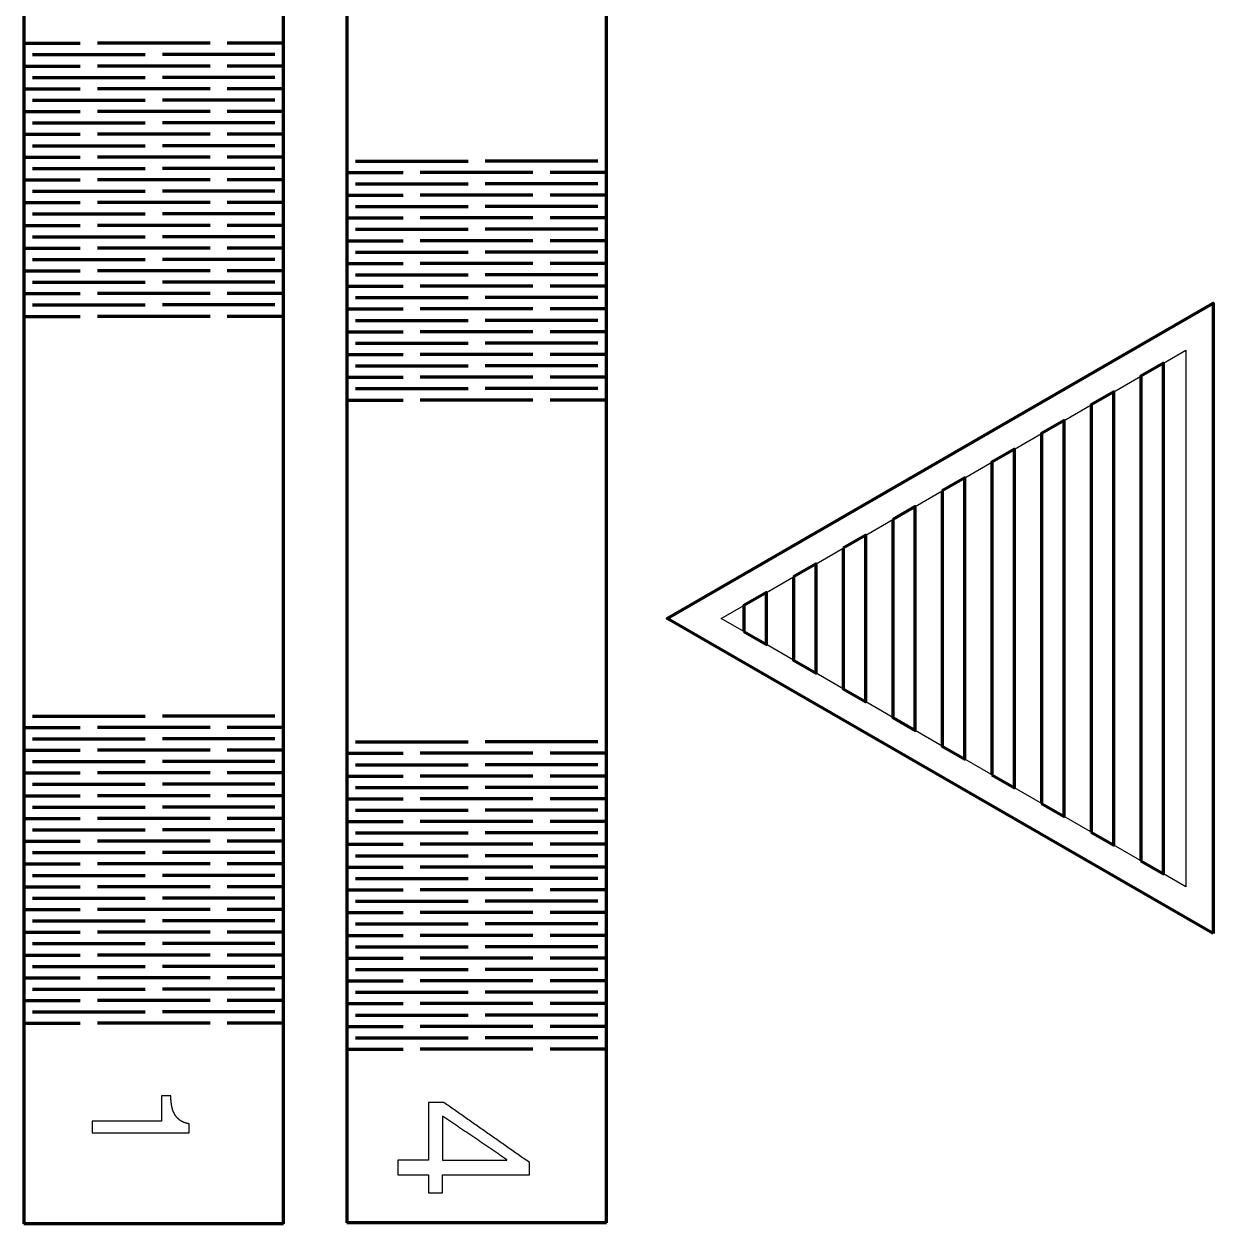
# Model space of a CAD drawing. Header units: millimetres. Extents: x -1430 to 457, y 2331 to 3242.
# Drawn here: x -313.9 to -94.1, y 2499.2 to 2721.1 of the extents above; entities that cross this region are included whole.
import ezdxf

# ---------------------------------------------------------------- set-up
doc = ezdxf.new("R2010")
doc.units = ezdxf.units.MM
doc.layers.add('laserCut_Line$CutThrough_Line', color=1, linetype='Continuous', lineweight=140, true_color=0xff0000)
doc.layers.add('laserCut_Line$Decoration_Line', color=18, linetype='Continuous', true_color=0x000000)

msp = doc.modelspace()

# ---------------------------------------------------------------- linework, layer by layer
at = {"layer": 'laserCut_Line$CutThrough_Line'}
for p, q in [((-313.93, 2779.12), (-313.93, 2719.12)), ((-265.93, 2719.12), (-265.93, 2779.12)), ((-254.24, 2757.24), (-254.24, 2697.24)), ((-206.24, 2697.24), (-206.24, 2757.24)), ((-313.93, 2719.12), (-313.93, 2664.93)), ((-265.93, 2664.93), (-265.93, 2719.12)), ((-254.24, 2697.24), (-254.24, 2649.47)), ((-206.24, 2649.47), (-206.24, 2697.24)), ((-313.93, 2664.93), (-313.93, 2594.93)), ((-265.93, 2594.93), (-265.93, 2664.93)), ((-254.24, 2649.47), (-254.24, 2589.47)), ((-206.24, 2589.47), (-206.24, 2649.47)), ((-313.93, 2594.93), (-313.93, 2534.23)), ((-265.93, 2534.23), (-265.93, 2594.93)), ((-254.24, 2589.47), (-254.24, 2529.45)), ((-206.24, 2529.45), (-206.24, 2589.47)), ((-313.93, 2534.23), (-313.93, 2499.23)), ((-265.93, 2499.23), (-265.93, 2534.23)), ((-254.24, 2529.45), (-254.24, 2499.45)), ((-206.24, 2499.45), (-206.24, 2529.45))]:
    msp.add_line(p, q, dxfattribs=at)
for points in [[(-94.08, 2552.92), (-195, 2611.18), (-94.08, 2669.45)], [(-107.43, 2566.4), (-103.26, 2563.99), (-103.26, 2658.38), (-107.43, 2655.97)], [(-116.6, 2571.69), (-112.43, 2569.28), (-112.43, 2653.09), (-116.6, 2650.67)], [(-125.78, 2576.99), (-121.6, 2574.58), (-121.6, 2647.79), (-125.78, 2645.38)], [(-134.95, 2582.29), (-130.78, 2579.88), (-130.78, 2642.49), (-134.95, 2640.08)], [(-144.13, 2634.78), (-144.13, 2587.59), (-139.95, 2585.18), (-139.95, 2637.19)], [(-153.3, 2629.49), (-153.3, 2592.88), (-149.13, 2590.47), (-149.13, 2631.9)], [(-162.48, 2624.19), (-162.48, 2598.18), (-158.3, 2595.77), (-158.3, 2626.6)], [(-171.65, 2618.89), (-171.65, 2603.48), (-167.48, 2601.07), (-167.48, 2621.3)], [(-180.83, 2608.77), (-176.65, 2606.36), (-176.65, 2616.01), (-180.83, 2613.6)]]:
    msp.add_lwpolyline(points, close=True, dxfattribs=at)
for points in [[(-265.93, 2499.23), (-313.93, 2499.23)], [(-206.24, 2499.45), (-254.24, 2499.45)]]:
    msp.add_lwpolyline(points, dxfattribs=at)
for points in [[(-313.93, 2717.53), (-310.46, 2717.53), (-306.99, 2717.53), (-303.52, 2717.53)], [(-279.52, 2717.53), (-286.46, 2717.53), (-293.4, 2717.53), (-300.34, 2717.53)], [(-265.93, 2717.53), (-269.4, 2717.53), (-272.87, 2717.53), (-276.34, 2717.53)], [(-312.34, 2715.43), (-305.4, 2715.43), (-298.46, 2715.43), (-291.52, 2715.43)], [(-267.52, 2715.43), (-274.46, 2715.43), (-281.4, 2715.43), (-288.34, 2715.43)], [(-313.93, 2713.32), (-310.46, 2713.32), (-306.99, 2713.32), (-303.52, 2713.32)], [(-312.34, 2711.22), (-305.4, 2711.22), (-298.46, 2711.22), (-291.52, 2711.22)], [(-279.52, 2713.32), (-286.46, 2713.32), (-293.4, 2713.32), (-300.34, 2713.32)], [(-267.52, 2711.22), (-274.46, 2711.22), (-281.4, 2711.22), (-288.34, 2711.22)], [(-265.93, 2713.32), (-269.4, 2713.32), (-272.87, 2713.32), (-276.34, 2713.32)], [(-313.93, 2709.11), (-310.46, 2709.11), (-306.99, 2709.11), (-303.52, 2709.11)], [(-279.52, 2709.11), (-286.46, 2709.11), (-293.4, 2709.11), (-300.34, 2709.11)], [(-265.93, 2709.11), (-269.4, 2709.11), (-272.87, 2709.11), (-276.34, 2709.11)], [(-312.34, 2707.01), (-305.4, 2707.01), (-298.46, 2707.01), (-291.52, 2707.01)], [(-267.52, 2707.01), (-274.46, 2707.01), (-281.4, 2707.01), (-288.34, 2707.01)], [(-313.93, 2704.91), (-310.46, 2704.91), (-306.99, 2704.91), (-303.52, 2704.91)], [(-279.52, 2704.91), (-286.46, 2704.91), (-293.4, 2704.91), (-300.34, 2704.91)], [(-265.93, 2704.91), (-269.4, 2704.91), (-272.87, 2704.91), (-276.34, 2704.91)], [(-312.34, 2702.8), (-305.4, 2702.8), (-298.46, 2702.8), (-291.52, 2702.8)], [(-267.52, 2702.8), (-274.46, 2702.8), (-281.4, 2702.8), (-288.34, 2702.8)], [(-313.93, 2700.7), (-310.46, 2700.7), (-306.99, 2700.7), (-303.52, 2700.7)], [(-279.52, 2700.7), (-286.46, 2700.7), (-293.4, 2700.7), (-300.34, 2700.7)], [(-265.93, 2700.7), (-269.4, 2700.7), (-272.87, 2700.7), (-276.34, 2700.7)], [(-312.34, 2698.59), (-305.4, 2698.59), (-298.46, 2698.59), (-291.52, 2698.59)], [(-267.52, 2698.59), (-274.46, 2698.59), (-281.4, 2698.59), (-288.34, 2698.59)], [(-313.93, 2696.49), (-310.46, 2696.49), (-306.99, 2696.49), (-303.52, 2696.49)], [(-279.52, 2696.49), (-286.46, 2696.49), (-293.4, 2696.49), (-300.34, 2696.49)], [(-265.93, 2696.49), (-269.4, 2696.49), (-272.87, 2696.49), (-276.34, 2696.49)], [(-252.65, 2695.76), (-245.71, 2695.76), (-238.77, 2695.76), (-231.83, 2695.76)], [(-207.83, 2695.76), (-214.77, 2695.76), (-221.71, 2695.76), (-228.65, 2695.76)], [(-312.34, 2694.38), (-305.4, 2694.38), (-298.46, 2694.38), (-291.52, 2694.38)], [(-267.52, 2694.38), (-274.46, 2694.38), (-281.4, 2694.38), (-288.34, 2694.38)], [(-254.24, 2693.65), (-250.77, 2693.65), (-247.3, 2693.65), (-243.83, 2693.65)], [(-219.83, 2693.65), (-226.77, 2693.65), (-233.71, 2693.65), (-240.65, 2693.65)], [(-206.24, 2693.65), (-209.71, 2693.65), (-213.18, 2693.65), (-216.65, 2693.65)], [(-313.93, 2692.28), (-310.46, 2692.28), (-306.99, 2692.28), (-303.52, 2692.28)], [(-279.52, 2692.28), (-286.46, 2692.28), (-293.4, 2692.28), (-300.34, 2692.28)], [(-265.93, 2692.28), (-269.4, 2692.28), (-272.87, 2692.28), (-276.34, 2692.28)], [(-252.65, 2691.55), (-245.71, 2691.55), (-238.77, 2691.55), (-231.83, 2691.55)], [(-207.83, 2691.55), (-214.77, 2691.55), (-221.71, 2691.55), (-228.65, 2691.55)], [(-312.34, 2690.18), (-305.4, 2690.18), (-298.46, 2690.18), (-291.52, 2690.18)], [(-267.52, 2690.18), (-274.46, 2690.18), (-281.4, 2690.18), (-288.34, 2690.18)], [(-254.24, 2689.45), (-250.77, 2689.45), (-247.3, 2689.45), (-243.83, 2689.45)], [(-219.83, 2689.45), (-226.77, 2689.45), (-233.71, 2689.45), (-240.65, 2689.45)], [(-206.24, 2689.45), (-209.71, 2689.45), (-213.18, 2689.45), (-216.65, 2689.45)], [(-313.93, 2688.07), (-310.46, 2688.07), (-306.99, 2688.07), (-303.52, 2688.07)], [(-279.52, 2688.07), (-286.46, 2688.07), (-293.4, 2688.07), (-300.34, 2688.07)], [(-265.93, 2688.07), (-269.4, 2688.07), (-272.87, 2688.07), (-276.34, 2688.07)], [(-252.65, 2687.34), (-245.71, 2687.34), (-238.77, 2687.34), (-231.83, 2687.34)], [(-207.83, 2687.34), (-214.77, 2687.34), (-221.71, 2687.34), (-228.65, 2687.34)], [(-312.34, 2685.97), (-305.4, 2685.97), (-298.46, 2685.97), (-291.52, 2685.97)], [(-267.52, 2685.97), (-274.46, 2685.97), (-281.4, 2685.97), (-288.34, 2685.97)], [(-254.24, 2685.24), (-250.77, 2685.24), (-247.3, 2685.24), (-243.83, 2685.24)], [(-219.83, 2685.24), (-226.77, 2685.24), (-233.71, 2685.24), (-240.65, 2685.24)], [(-206.24, 2685.24), (-209.71, 2685.24), (-213.18, 2685.24), (-216.65, 2685.24)], [(-313.93, 2683.86), (-310.46, 2683.86), (-306.99, 2683.86), (-303.52, 2683.86)], [(-279.52, 2683.86), (-286.46, 2683.86), (-293.4, 2683.86), (-300.34, 2683.86)], [(-265.93, 2683.86), (-269.4, 2683.86), (-272.87, 2683.86), (-276.34, 2683.86)], [(-252.65, 2683.13), (-245.71, 2683.13), (-238.77, 2683.13), (-231.83, 2683.13)], [(-207.83, 2683.13), (-214.77, 2683.13), (-221.71, 2683.13), (-228.65, 2683.13)], [(-312.34, 2681.76), (-305.4, 2681.76), (-298.46, 2681.76), (-291.52, 2681.76)], [(-267.52, 2681.76), (-274.46, 2681.76), (-281.4, 2681.76), (-288.34, 2681.76)], [(-254.24, 2681.03), (-250.77, 2681.03), (-247.3, 2681.03), (-243.83, 2681.03)], [(-219.83, 2681.03), (-226.77, 2681.03), (-233.71, 2681.03), (-240.65, 2681.03)], [(-206.24, 2681.03), (-209.71, 2681.03), (-213.18, 2681.03), (-216.65, 2681.03)], [(-313.93, 2679.66), (-310.46, 2679.66), (-306.99, 2679.66), (-303.52, 2679.66)], [(-279.52, 2679.66), (-286.46, 2679.66), (-293.4, 2679.66), (-300.34, 2679.66)], [(-265.93, 2679.66), (-269.4, 2679.66), (-272.87, 2679.66), (-276.34, 2679.66)], [(-252.65, 2678.92), (-245.71, 2678.92), (-238.77, 2678.92), (-231.83, 2678.92)], [(-207.83, 2678.92), (-214.77, 2678.92), (-221.71, 2678.92), (-228.65, 2678.92)], [(-312.34, 2677.55), (-305.4, 2677.55), (-298.46, 2677.55), (-291.52, 2677.55)], [(-267.52, 2677.55), (-274.46, 2677.55), (-281.4, 2677.55), (-288.34, 2677.55)], [(-254.24, 2676.82), (-250.77, 2676.82), (-247.3, 2676.82), (-243.83, 2676.82)], [(-219.83, 2676.82), (-226.77, 2676.82), (-233.71, 2676.82), (-240.65, 2676.82)], [(-206.24, 2676.82), (-209.71, 2676.82), (-213.18, 2676.82), (-216.65, 2676.82)], [(-313.93, 2675.45), (-310.46, 2675.45), (-306.99, 2675.45), (-303.52, 2675.45)], [(-279.52, 2675.45), (-286.46, 2675.45), (-293.4, 2675.45), (-300.34, 2675.45)], [(-265.93, 2675.45), (-269.4, 2675.45), (-272.87, 2675.45), (-276.34, 2675.45)], [(-252.65, 2674.72), (-245.71, 2674.72), (-238.77, 2674.72), (-231.83, 2674.72)], [(-207.83, 2674.72), (-214.77, 2674.72), (-221.71, 2674.72), (-228.65, 2674.72)], [(-312.34, 2673.34), (-305.4, 2673.34), (-298.46, 2673.34), (-291.52, 2673.34)], [(-267.52, 2673.34), (-274.46, 2673.34), (-281.4, 2673.34), (-288.34, 2673.34)], [(-254.24, 2672.61), (-250.77, 2672.61), (-247.3, 2672.61), (-243.83, 2672.61)], [(-219.83, 2672.61), (-226.77, 2672.61), (-233.71, 2672.61), (-240.65, 2672.61)], [(-206.24, 2672.61), (-209.71, 2672.61), (-213.18, 2672.61), (-216.65, 2672.61)], [(-313.93, 2671.24), (-310.46, 2671.24), (-306.99, 2671.24), (-303.52, 2671.24)], [(-312.34, 2669.14), (-305.4, 2669.14), (-298.46, 2669.14), (-291.52, 2669.14)], [(-279.52, 2671.24), (-286.46, 2671.24), (-293.4, 2671.24), (-300.34, 2671.24)], [(-267.52, 2669.14), (-274.46, 2669.14), (-281.4, 2669.14), (-288.34, 2669.14)], [(-265.93, 2671.24), (-269.4, 2671.24), (-272.87, 2671.24), (-276.34, 2671.24)], [(-252.65, 2670.51), (-245.71, 2670.51), (-238.77, 2670.51), (-231.83, 2670.51)], [(-207.83, 2670.51), (-214.77, 2670.51), (-221.71, 2670.51), (-228.65, 2670.51)], [(-313.93, 2667.03), (-310.46, 2667.03), (-306.99, 2667.03), (-303.52, 2667.03)], [(-279.52, 2667.03), (-286.46, 2667.03), (-293.4, 2667.03), (-300.34, 2667.03)], [(-265.93, 2667.03), (-269.4, 2667.03), (-272.87, 2667.03), (-276.34, 2667.03)], [(-254.24, 2668.4), (-250.77, 2668.4), (-247.3, 2668.4), (-243.83, 2668.4)], [(-219.83, 2668.4), (-226.77, 2668.4), (-233.71, 2668.4), (-240.65, 2668.4)], [(-206.24, 2668.4), (-209.71, 2668.4), (-213.18, 2668.4), (-216.65, 2668.4)], [(-252.65, 2666.3), (-245.71, 2666.3), (-238.77, 2666.3), (-231.83, 2666.3)], [(-207.83, 2666.3), (-214.77, 2666.3), (-221.71, 2666.3), (-228.65, 2666.3)], [(-254.24, 2664.2), (-250.77, 2664.2), (-247.3, 2664.2), (-243.83, 2664.2)], [(-219.83, 2664.2), (-226.77, 2664.2), (-233.71, 2664.2), (-240.65, 2664.2)], [(-206.24, 2664.2), (-209.71, 2664.2), (-213.18, 2664.2), (-216.65, 2664.2)], [(-252.65, 2662.09), (-245.71, 2662.09), (-238.77, 2662.09), (-231.83, 2662.09)], [(-207.83, 2662.09), (-214.77, 2662.09), (-221.71, 2662.09), (-228.65, 2662.09)], [(-254.24, 2659.99), (-250.77, 2659.99), (-247.3, 2659.99), (-243.83, 2659.99)], [(-219.83, 2659.99), (-226.77, 2659.99), (-233.71, 2659.99), (-240.65, 2659.99)], [(-206.24, 2659.99), (-209.71, 2659.99), (-213.18, 2659.99), (-216.65, 2659.99)], [(-254.24, 2655.78), (-250.77, 2655.78), (-247.3, 2655.78), (-243.83, 2655.78)], [(-252.65, 2657.88), (-245.71, 2657.88), (-238.77, 2657.88), (-231.83, 2657.88)], [(-219.83, 2655.78), (-226.77, 2655.78), (-233.71, 2655.78), (-240.65, 2655.78)], [(-207.83, 2657.88), (-214.77, 2657.88), (-221.71, 2657.88), (-228.65, 2657.88)], [(-206.24, 2655.78), (-209.71, 2655.78), (-213.18, 2655.78), (-216.65, 2655.78)], [(-252.65, 2653.68), (-245.71, 2653.68), (-238.77, 2653.68), (-231.83, 2653.68)], [(-207.83, 2653.68), (-214.77, 2653.68), (-221.71, 2653.68), (-228.65, 2653.68)], [(-254.24, 2651.57), (-250.77, 2651.57), (-247.3, 2651.57), (-243.83, 2651.57)], [(-219.83, 2651.57), (-226.77, 2651.57), (-233.71, 2651.57), (-240.65, 2651.57)], [(-206.24, 2651.57), (-209.71, 2651.57), (-213.18, 2651.57), (-216.65, 2651.57)], [(-312.34, 2593.14), (-305.4, 2593.14), (-298.46, 2593.14), (-291.52, 2593.14)], [(-267.52, 2593.14), (-274.46, 2593.14), (-281.4, 2593.14), (-288.34, 2593.14)], [(-313.93, 2591.04), (-310.46, 2591.04), (-306.99, 2591.04), (-303.52, 2591.04)], [(-279.52, 2591.04), (-286.46, 2591.04), (-293.4, 2591.04), (-300.34, 2591.04)], [(-265.93, 2591.04), (-269.4, 2591.04), (-272.87, 2591.04), (-276.34, 2591.04)], [(-312.34, 2588.93), (-305.4, 2588.93), (-298.46, 2588.93), (-291.52, 2588.93)], [(-267.52, 2588.93), (-274.46, 2588.93), (-281.4, 2588.93), (-288.34, 2588.93)], [(-252.65, 2588.36), (-245.71, 2588.36), (-238.77, 2588.36), (-231.83, 2588.36)], [(-207.83, 2588.36), (-214.77, 2588.36), (-221.71, 2588.36), (-228.65, 2588.36)], [(-313.93, 2586.83), (-310.46, 2586.83), (-306.99, 2586.83), (-303.52, 2586.83)], [(-312.34, 2584.73), (-305.4, 2584.73), (-298.46, 2584.73), (-291.52, 2584.73)], [(-279.52, 2586.83), (-286.46, 2586.83), (-293.4, 2586.83), (-300.34, 2586.83)], [(-267.52, 2584.73), (-274.46, 2584.73), (-281.4, 2584.73), (-288.34, 2584.73)], [(-265.93, 2586.83), (-269.4, 2586.83), (-272.87, 2586.83), (-276.34, 2586.83)], [(-254.24, 2586.26), (-250.77, 2586.26), (-247.3, 2586.26), (-243.83, 2586.26)], [(-219.83, 2586.26), (-226.77, 2586.26), (-233.71, 2586.26), (-240.65, 2586.26)], [(-206.24, 2586.26), (-209.71, 2586.26), (-213.18, 2586.26), (-216.65, 2586.26)], [(-313.93, 2582.62), (-310.46, 2582.62), (-306.99, 2582.62), (-303.52, 2582.62)], [(-279.52, 2582.62), (-286.46, 2582.62), (-293.4, 2582.62), (-300.34, 2582.62)], [(-265.93, 2582.62), (-269.4, 2582.62), (-272.87, 2582.62), (-276.34, 2582.62)], [(-252.65, 2584.15), (-245.71, 2584.15), (-238.77, 2584.15), (-231.83, 2584.15)], [(-207.83, 2584.15), (-214.77, 2584.15), (-221.71, 2584.15), (-228.65, 2584.15)], [(-312.34, 2580.52), (-305.4, 2580.52), (-298.46, 2580.52), (-291.52, 2580.52)], [(-267.52, 2580.52), (-274.46, 2580.52), (-281.4, 2580.52), (-288.34, 2580.52)], [(-254.24, 2582.05), (-250.77, 2582.05), (-247.3, 2582.05), (-243.83, 2582.05)], [(-219.83, 2582.05), (-226.77, 2582.05), (-233.71, 2582.05), (-240.65, 2582.05)], [(-206.24, 2582.05), (-209.71, 2582.05), (-213.18, 2582.05), (-216.65, 2582.05)], [(-313.93, 2578.41), (-310.46, 2578.41), (-306.99, 2578.41), (-303.52, 2578.41)], [(-279.52, 2578.41), (-286.46, 2578.41), (-293.4, 2578.41), (-300.34, 2578.41)], [(-265.93, 2578.41), (-269.4, 2578.41), (-272.87, 2578.41), (-276.34, 2578.41)], [(-252.65, 2579.95), (-245.71, 2579.95), (-238.77, 2579.95), (-231.83, 2579.95)], [(-207.83, 2579.95), (-214.77, 2579.95), (-221.71, 2579.95), (-228.65, 2579.95)], [(-312.34, 2576.31), (-305.4, 2576.31), (-298.46, 2576.31), (-291.52, 2576.31)], [(-267.52, 2576.31), (-274.46, 2576.31), (-281.4, 2576.31), (-288.34, 2576.31)], [(-254.24, 2577.84), (-250.77, 2577.84), (-247.3, 2577.84), (-243.83, 2577.84)], [(-219.83, 2577.84), (-226.77, 2577.84), (-233.71, 2577.84), (-240.65, 2577.84)], [(-206.24, 2577.84), (-209.71, 2577.84), (-213.18, 2577.84), (-216.65, 2577.84)], [(-313.93, 2574.21), (-310.46, 2574.21), (-306.99, 2574.21), (-303.52, 2574.21)], [(-279.52, 2574.21), (-286.46, 2574.21), (-293.4, 2574.21), (-300.34, 2574.21)], [(-265.93, 2574.21), (-269.4, 2574.21), (-272.87, 2574.21), (-276.34, 2574.21)], [(-254.24, 2573.63), (-250.77, 2573.63), (-247.3, 2573.63), (-243.83, 2573.63)], [(-252.65, 2575.74), (-245.71, 2575.74), (-238.77, 2575.74), (-231.83, 2575.74)], [(-219.83, 2573.63), (-226.77, 2573.63), (-233.71, 2573.63), (-240.65, 2573.63)], [(-207.83, 2575.74), (-214.77, 2575.74), (-221.71, 2575.74), (-228.65, 2575.74)], [(-206.24, 2573.63), (-209.71, 2573.63), (-213.18, 2573.63), (-216.65, 2573.63)], [(-312.34, 2572.1), (-305.4, 2572.1), (-298.46, 2572.1), (-291.52, 2572.1)], [(-267.52, 2572.1), (-274.46, 2572.1), (-281.4, 2572.1), (-288.34, 2572.1)], [(-252.65, 2571.53), (-245.71, 2571.53), (-238.77, 2571.53), (-231.83, 2571.53)], [(-207.83, 2571.53), (-214.77, 2571.53), (-221.71, 2571.53), (-228.65, 2571.53)], [(-313.93, 2570), (-310.46, 2570), (-306.99, 2570), (-303.52, 2570)], [(-279.52, 2570), (-286.46, 2570), (-293.4, 2570), (-300.34, 2570)], [(-265.93, 2570), (-269.4, 2570), (-272.87, 2570), (-276.34, 2570)], [(-254.24, 2569.43), (-250.77, 2569.43), (-247.3, 2569.43), (-243.83, 2569.43)], [(-219.83, 2569.43), (-226.77, 2569.43), (-233.71, 2569.43), (-240.65, 2569.43)], [(-206.24, 2569.43), (-209.71, 2569.43), (-213.18, 2569.43), (-216.65, 2569.43)], [(-312.34, 2567.89), (-305.4, 2567.89), (-298.46, 2567.89), (-291.52, 2567.89)], [(-267.52, 2567.89), (-274.46, 2567.89), (-281.4, 2567.89), (-288.34, 2567.89)], [(-252.65, 2567.32), (-245.71, 2567.32), (-238.77, 2567.32), (-231.83, 2567.32)], [(-207.83, 2567.32), (-214.77, 2567.32), (-221.71, 2567.32), (-228.65, 2567.32)], [(-313.93, 2565.79), (-310.46, 2565.79), (-306.99, 2565.79), (-303.52, 2565.79)], [(-279.52, 2565.79), (-286.46, 2565.79), (-293.4, 2565.79), (-300.34, 2565.79)], [(-265.93, 2565.79), (-269.4, 2565.79), (-272.87, 2565.79), (-276.34, 2565.79)], [(-254.24, 2565.22), (-250.77, 2565.22), (-247.3, 2565.22), (-243.83, 2565.22)], [(-219.83, 2565.22), (-226.77, 2565.22), (-233.71, 2565.22), (-240.65, 2565.22)], [(-206.24, 2565.22), (-209.71, 2565.22), (-213.18, 2565.22), (-216.65, 2565.22)], [(-312.34, 2563.68), (-305.4, 2563.68), (-298.46, 2563.68), (-291.52, 2563.68)], [(-267.52, 2563.68), (-274.46, 2563.68), (-281.4, 2563.68), (-288.34, 2563.68)], [(-252.65, 2563.11), (-245.71, 2563.11), (-238.77, 2563.11), (-231.83, 2563.11)], [(-207.83, 2563.11), (-214.77, 2563.11), (-221.71, 2563.11), (-228.65, 2563.11)], [(-313.93, 2561.58), (-310.46, 2561.58), (-306.99, 2561.58), (-303.52, 2561.58)], [(-279.52, 2561.58), (-286.46, 2561.58), (-293.4, 2561.58), (-300.34, 2561.58)], [(-265.93, 2561.58), (-269.4, 2561.58), (-272.87, 2561.58), (-276.34, 2561.58)], [(-254.24, 2561.01), (-250.77, 2561.01), (-247.3, 2561.01), (-243.83, 2561.01)], [(-219.83, 2561.01), (-226.77, 2561.01), (-233.71, 2561.01), (-240.65, 2561.01)], [(-206.24, 2561.01), (-209.71, 2561.01), (-213.18, 2561.01), (-216.65, 2561.01)], [(-312.34, 2559.48), (-305.4, 2559.48), (-298.46, 2559.48), (-291.52, 2559.48)], [(-267.52, 2559.48), (-274.46, 2559.48), (-281.4, 2559.48), (-288.34, 2559.48)], [(-252.65, 2558.9), (-245.71, 2558.9), (-238.77, 2558.9), (-231.83, 2558.9)], [(-207.83, 2558.9), (-214.77, 2558.9), (-221.71, 2558.9), (-228.65, 2558.9)], [(-313.93, 2557.37), (-310.46, 2557.37), (-306.99, 2557.37), (-303.52, 2557.37)], [(-279.52, 2557.37), (-286.46, 2557.37), (-293.4, 2557.37), (-300.34, 2557.37)], [(-265.93, 2557.37), (-269.4, 2557.37), (-272.87, 2557.37), (-276.34, 2557.37)], [(-254.24, 2556.8), (-250.77, 2556.8), (-247.3, 2556.8), (-243.83, 2556.8)], [(-219.83, 2556.8), (-226.77, 2556.8), (-233.71, 2556.8), (-240.65, 2556.8)], [(-206.24, 2556.8), (-209.71, 2556.8), (-213.18, 2556.8), (-216.65, 2556.8)], [(-312.34, 2555.27), (-305.4, 2555.27), (-298.46, 2555.27), (-291.52, 2555.27)], [(-267.52, 2555.27), (-274.46, 2555.27), (-281.4, 2555.27), (-288.34, 2555.27)], [(-252.65, 2554.7), (-245.71, 2554.7), (-238.77, 2554.7), (-231.83, 2554.7)], [(-207.83, 2554.7), (-214.77, 2554.7), (-221.71, 2554.7), (-228.65, 2554.7)], [(-313.93, 2553.16), (-310.46, 2553.16), (-306.99, 2553.16), (-303.52, 2553.16)], [(-279.52, 2553.16), (-286.46, 2553.16), (-293.4, 2553.16), (-300.34, 2553.16)], [(-265.93, 2553.16), (-269.4, 2553.16), (-272.87, 2553.16), (-276.34, 2553.16)], [(-254.24, 2552.59), (-250.77, 2552.59), (-247.3, 2552.59), (-243.83, 2552.59)], [(-219.83, 2552.59), (-226.77, 2552.59), (-233.71, 2552.59), (-240.65, 2552.59)], [(-206.24, 2552.59), (-209.71, 2552.59), (-213.18, 2552.59), (-216.65, 2552.59)], [(-312.34, 2551.06), (-305.4, 2551.06), (-298.46, 2551.06), (-291.52, 2551.06)], [(-267.52, 2551.06), (-274.46, 2551.06), (-281.4, 2551.06), (-288.34, 2551.06)], [(-252.65, 2550.49), (-245.71, 2550.49), (-238.77, 2550.49), (-231.83, 2550.49)], [(-207.83, 2550.49), (-214.77, 2550.49), (-221.71, 2550.49), (-228.65, 2550.49)], [(-313.93, 2548.96), (-310.46, 2548.96), (-306.99, 2548.96), (-303.52, 2548.96)], [(-279.52, 2548.96), (-286.46, 2548.96), (-293.4, 2548.96), (-300.34, 2548.96)], [(-265.93, 2548.96), (-269.4, 2548.96), (-272.87, 2548.96), (-276.34, 2548.96)], [(-254.24, 2548.38), (-250.77, 2548.38), (-247.3, 2548.38), (-243.83, 2548.38)], [(-219.83, 2548.38), (-226.77, 2548.38), (-233.71, 2548.38), (-240.65, 2548.38)], [(-206.24, 2548.38), (-209.71, 2548.38), (-213.18, 2548.38), (-216.65, 2548.38)], [(-312.34, 2546.85), (-305.4, 2546.85), (-298.46, 2546.85), (-291.52, 2546.85)], [(-267.52, 2546.85), (-274.46, 2546.85), (-281.4, 2546.85), (-288.34, 2546.85)], [(-252.65, 2546.28), (-245.71, 2546.28), (-238.77, 2546.28), (-231.83, 2546.28)], [(-207.83, 2546.28), (-214.77, 2546.28), (-221.71, 2546.28), (-228.65, 2546.28)], [(-313.93, 2544.75), (-310.46, 2544.75), (-306.99, 2544.75), (-303.52, 2544.75)], [(-312.34, 2542.64), (-305.4, 2542.64), (-298.46, 2542.64), (-291.52, 2542.64)], [(-279.52, 2544.75), (-286.46, 2544.75), (-293.4, 2544.75), (-300.34, 2544.75)], [(-267.52, 2542.64), (-274.46, 2542.64), (-281.4, 2542.64), (-288.34, 2542.64)], [(-265.93, 2544.75), (-269.4, 2544.75), (-272.87, 2544.75), (-276.34, 2544.75)], [(-254.24, 2544.18), (-250.77, 2544.18), (-247.3, 2544.18), (-243.83, 2544.18)], [(-219.83, 2544.18), (-226.77, 2544.18), (-233.71, 2544.18), (-240.65, 2544.18)], [(-206.24, 2544.18), (-209.71, 2544.18), (-213.18, 2544.18), (-216.65, 2544.18)], [(-313.93, 2540.54), (-310.46, 2540.54), (-306.99, 2540.54), (-303.52, 2540.54)], [(-279.52, 2540.54), (-286.46, 2540.54), (-293.4, 2540.54), (-300.34, 2540.54)], [(-265.93, 2540.54), (-269.4, 2540.54), (-272.87, 2540.54), (-276.34, 2540.54)], [(-252.65, 2542.07), (-245.71, 2542.07), (-238.77, 2542.07), (-231.83, 2542.07)], [(-207.83, 2542.07), (-214.77, 2542.07), (-221.71, 2542.07), (-228.65, 2542.07)], [(-312.34, 2538.44), (-305.4, 2538.44), (-298.46, 2538.44), (-291.52, 2538.44)], [(-267.52, 2538.44), (-274.46, 2538.44), (-281.4, 2538.44), (-288.34, 2538.44)], [(-254.24, 2539.97), (-250.77, 2539.97), (-247.3, 2539.97), (-243.83, 2539.97)], [(-219.83, 2539.97), (-226.77, 2539.97), (-233.71, 2539.97), (-240.65, 2539.97)], [(-206.24, 2539.97), (-209.71, 2539.97), (-213.18, 2539.97), (-216.65, 2539.97)], [(-313.93, 2536.33), (-310.46, 2536.33), (-306.99, 2536.33), (-303.52, 2536.33)], [(-279.52, 2536.33), (-286.46, 2536.33), (-293.4, 2536.33), (-300.34, 2536.33)], [(-265.93, 2536.33), (-269.4, 2536.33), (-272.87, 2536.33), (-276.34, 2536.33)], [(-252.65, 2537.86), (-245.71, 2537.86), (-238.77, 2537.86), (-231.83, 2537.86)], [(-207.83, 2537.86), (-214.77, 2537.86), (-221.71, 2537.86), (-228.65, 2537.86)], [(-254.24, 2535.76), (-250.77, 2535.76), (-247.3, 2535.76), (-243.83, 2535.76)], [(-219.83, 2535.76), (-226.77, 2535.76), (-233.71, 2535.76), (-240.65, 2535.76)], [(-206.24, 2535.76), (-209.71, 2535.76), (-213.18, 2535.76), (-216.65, 2535.76)], [(-254.24, 2531.55), (-250.77, 2531.55), (-247.3, 2531.55), (-243.83, 2531.55)], [(-252.65, 2533.66), (-245.71, 2533.66), (-238.77, 2533.66), (-231.83, 2533.66)], [(-219.83, 2531.55), (-226.77, 2531.55), (-233.71, 2531.55), (-240.65, 2531.55)], [(-207.83, 2533.66), (-214.77, 2533.66), (-221.71, 2533.66), (-228.65, 2533.66)], [(-206.24, 2531.55), (-209.71, 2531.55), (-213.18, 2531.55), (-216.65, 2531.55)]]:
    msp.add_open_spline(points, degree=3, dxfattribs=at)
at = {"layer": 'laserCut_Line$Decoration_Line'}
for p, q in [((-286.77, 2522.91), (-288.49, 2522.91)), ((-288.49, 2522.91), (-288.49, 2518.26)), ((-288.49, 2518.26), (-301.32, 2518.26)), ((-301.32, 2518.26), (-301.32, 2516.11)), ((-301.32, 2516.11), (-283.41, 2516.11)), ((-283.41, 2516.11), (-283.41, 2517.76))]:
    msp.add_line(p, q, dxfattribs=at)
for points in [[(-103.26, 2658.38), (-99.08, 2660.79), (-99.08, 2561.58), (-103.26, 2563.99)], [(-112.43, 2653.09), (-107.43, 2655.97)], [(-121.6, 2647.79), (-116.6, 2650.67)], [(-130.78, 2642.49), (-125.78, 2645.38)], [(-139.95, 2637.19), (-134.95, 2640.08)], [(-149.13, 2631.9), (-144.13, 2634.78)], [(-158.3, 2626.6), (-153.3, 2629.49)], [(-167.48, 2621.3), (-162.48, 2624.19)], [(-176.65, 2616.01), (-171.65, 2618.89)], [(-176.65, 2606.36), (-185, 2611.18), (-180.83, 2613.6)], [(-171.65, 2603.48), (-176.65, 2606.36)], [(-162.48, 2598.18), (-167.48, 2601.07)], [(-153.3, 2592.88), (-158.3, 2595.77)], [(-144.13, 2587.59), (-149.13, 2590.47)], [(-130.78, 2579.88), (-139.95, 2585.18)], [(-121.6, 2574.58), (-130.78, 2579.88)], [(-112.43, 2569.28), (-121.6, 2574.58)], [(-103.26, 2563.99), (-112.43, 2569.28)]]:
    msp.add_lwpolyline(points, dxfattribs=at)
msp.add_open_spline([(-283.41, 2517.76), (-284.42, 2517.93), (-285.08, 2518.41), (-285.73, 2518.89), (-286.11, 2519.59), (-286.49, 2520.28), (-286.63, 2521.14), (-286.77, 2522), (-286.77, 2522.91)], degree=2, knots=[-10, -10, -10, -9, -9, -8, -8, -7, -7, -6, -6, -6], dxfattribs=at)
for points in [[(-236.3, 2521.69), (-237.7, 2521.69), (-239.11, 2521.69)], [(-239.11, 2521.69), (-239.11, 2516.36), (-239.11, 2511.03)], [(-220.49, 2510.62), (-228.39, 2516.16), (-236.3, 2521.69)], [(-224.64, 2511.1), (-230.59, 2515.14), (-236.54, 2519.19)], [(-236.54, 2519.19), (-236.54, 2515.11), (-236.54, 2511.03)], [(-239.11, 2511.03), (-241.95, 2511.03), (-244.8, 2511.03)], [(-244.8, 2511.03), (-244.8, 2509.66), (-244.8, 2508.29)], [(-236.54, 2511.03), (-230.59, 2511.03), (-224.64, 2511.03)], [(-224.64, 2511.03), (-224.64, 2511.06), (-224.64, 2511.1)], [(-220.49, 2508.29), (-220.49, 2509.45), (-220.49, 2510.62)], [(-244.8, 2508.29), (-241.95, 2508.29), (-239.11, 2508.29)], [(-239.11, 2508.29), (-239.11, 2506.64), (-239.11, 2504.99)], [(-236.54, 2504.99), (-236.54, 2506.64), (-236.54, 2508.29)], [(-236.54, 2508.29), (-228.51, 2508.29), (-220.49, 2508.29)], [(-239.11, 2504.99), (-237.82, 2504.99), (-236.54, 2504.99)]]:
    msp.add_open_spline(points, degree=2, dxfattribs=at)

doc.saveas('drawing.dxf')
